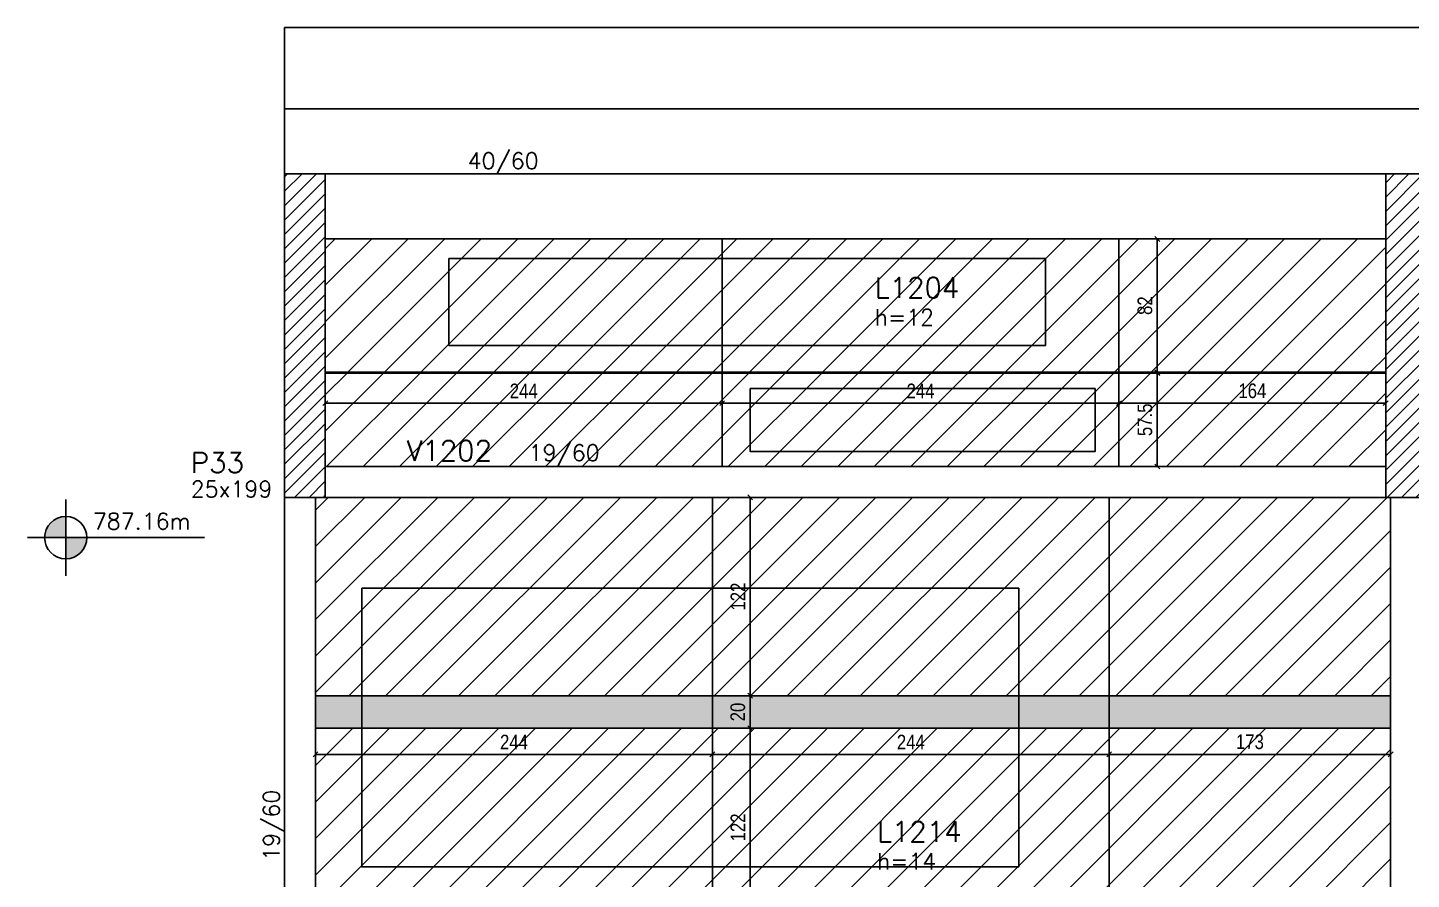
# Model space of a CAD drawing. Extents: x -3557 to 8661, y -614 to 3008.
# Drawn here: x -3405 to -2554, y 1496 to 2020 of the extents above; entities that cross this region are included whole.
import ezdxf

# ---------------------------------------------------------------- set-up
doc = ezdxf.new("R2010")
doc.units = 0
for name, color, linetype in [('242', 12, 'Continuous'), ('71', 6, 'Continuous'), ('COTA', 241, 'Continuous'), ('F-LAJES', 3, 'Continuous'), ('F-LAJES-DIM', 2, 'Continuous'), ('F-LAJES-NOME', 4, 'Continuous'), ('F-NÍVEL-PLANTA', 2, 'Continuous'), ('F-PILARES-DIM', 172, 'Continuous'), ('F-PILARES-HACH', 174, 'Continuous'), ('F-PILARES-NOME', 170, 'Continuous'), ('F-PILARES-S', 170, 'Continuous'), ('F-TEXTO', 6, 'Continuous'), ('F-VIGAS', 3, 'Continuous'), ('F-VIGAS-DIM', 2, 'Continuous'), ('F-VIGAS-NOME', 4, 'Continuous'), ('Painéis', 200, 'Continuous')]:
    doc.layers.add(name, color=color, linetype=linetype)
doc.layers.add('Hachura', color=251, linetype='Continuous', lineweight=9)
doc.styles.add('COTA TECNICA-50', font='techl___.ttf', dxfattribs={"height": 9})
doc.styles.add('MCP', font='romans.shx')
doc.dimstyles.new('COTA PAINEL-50', dxfattribs={"dimtxt": 9, "dimasz": 3, "dimexe": 3, "dimexo": 3, "dimgap": 3, "dimtad": 1, "dimdec": 1, "dimzin": 12, "dimdsep": 46, "dimtxsty": 'COTA TECNICA-50', "dimblk1": 'OBLIQUE', "dimblk2": 'OBLIQUE', "dimsah": 1, "dimcen": 0.9, "dimclrd": 4, "dimclre": 4, "dimclrt": 240, "dimadec": 1, "dimazin": 3, "dimtfac": 1, "dimtdec": 1, "dimtmove": 0, "dimatfit": 3, "dimfxl": 1, "dimtolj": 1, "dimtzin": 12, "dimarcsym": 0})
pattern_1 = [(45, (-2007.842, 515.9404), (-4.419417, 4.419417), [])]

# ---------------------------------------------------------------- blocks, each defined once
blk = doc.blocks.new('Nível - Planta')
at = {"layer": 'F-NÍVEL-PLANTA'}
h = blk.add_hatch(color=71, dxfattribs=at)
h.paths.add_polyline_path([(0, 0), (0, 0.26, 0.414214), (-0.26, 0)])
h.paths.add_polyline_path([(0.26, 0), (0, 0), (0, -0.26, 0.414214)])
for p, q in [((0, -0.469), (0, 0.469)), ((-0.469, 0), (1.704, 0))]:
    blk.add_line(p, q, dxfattribs=at)
blk.add_circle((0, 0), 0.26, dxfattribs=at)
at = {"layer": 'F-TEXTO', "color": 3, "style": 'MCP'}
blk.add_attdef('NÍVEL', (0.333, 0.102), '', height=0.2, dxfattribs=at)
blk = doc.blocks.new('_Oblique')
at = {"color": 0, "linetype": 'ByBlock', "lineweight": -2}
blk.add_line((-0.5, -0.5), (0.5, 0.5), dxfattribs=at)
blk = doc.blocks.new('*D127')
at = {"layer": 'COTA', "color": 4, "lineweight": -2, "transparency": 16777216}
for p, q in [((-3227.84, 1586.44), (-3227.84, 1570.37)), ((-2983.84, 1586.44), (-2983.84, 1570.37)), ((-3227.84, 1573.37), (-2983.84, 1573.37))]:
    blk.add_line(p, q, dxfattribs=at)
at = {"layer": 'Defpoints', "color": 0, "transparency": 16777216}
for p in [(-3227.84, 1589.44), (-2983.84, 1589.44), (-2983.84, 1573.37)]:
    blk.add_point(p, dxfattribs=at)
at = {"layer": 'COTA', "color": 4, "lineweight": -2, "transparency": 16777216, "xscale": 3, "yscale": 3, "zscale": 3, "rotation": 180}
blk.add_blockref('_Oblique', (-3227.84, 1573.37), dxfattribs=at)
at = {"layer": 'COTA', "color": 4, "lineweight": -2, "transparency": 16777216, "xscale": 3, "yscale": 3, "zscale": 3}
blk.add_blockref('_Oblique', (-2983.84, 1573.37), dxfattribs=at)
at = {"layer": 'COTA', "color": 240, "transparency": 16777216, "insert": (-3105.84, 1580.94), "char_height": 9, "attachment_point": 5, "style": 'COTA TECNICA-50'}
blk.add_mtext('\\A1;244', dxfattribs=at)
blk = doc.blocks.new('*D128')
at = {"layer": 'COTA', "color": 4, "lineweight": -2, "transparency": 16777216}
for p, q in [((-2983.84, 1586.44), (-2983.84, 1570.37)), ((-2739.84, 1586.44), (-2739.84, 1570.37)), ((-2983.84, 1573.37), (-2739.84, 1573.37))]:
    blk.add_line(p, q, dxfattribs=at)
at = {"layer": 'Defpoints', "color": 0, "transparency": 16777216}
for p in [(-2983.84, 1589.44), (-2739.84, 1589.44), (-2739.84, 1573.37)]:
    blk.add_point(p, dxfattribs=at)
at = {"layer": 'COTA', "color": 4, "lineweight": -2, "transparency": 16777216, "xscale": 3, "yscale": 3, "zscale": 3, "rotation": 180}
blk.add_blockref('_Oblique', (-2983.84, 1573.37), dxfattribs=at)
at = {"layer": 'COTA', "color": 4, "lineweight": -2, "transparency": 16777216, "xscale": 3, "yscale": 3, "zscale": 3}
blk.add_blockref('_Oblique', (-2739.84, 1573.37), dxfattribs=at)
at = {"layer": 'COTA', "color": 240, "transparency": 16777216, "insert": (-2861.84, 1580.94), "char_height": 9, "attachment_point": 5, "style": 'COTA TECNICA-50'}
blk.add_mtext('\\A1;244', dxfattribs=at)
blk = doc.blocks.new('*D129')
at = {"layer": 'COTA', "color": 4, "lineweight": -2, "transparency": 16777216}
for p, q in [((-2739.84, 1586.44), (-2739.84, 1570.37)), ((-2566.84, 1586.44), (-2566.84, 1570.37)), ((-2739.84, 1573.37), (-2566.84, 1573.37))]:
    blk.add_line(p, q, dxfattribs=at)
at = {"layer": 'Defpoints', "color": 0, "transparency": 16777216}
for p in [(-2739.84, 1589.44), (-2566.84, 1589.44), (-2566.84, 1573.37)]:
    blk.add_point(p, dxfattribs=at)
at = {"layer": 'COTA', "color": 4, "lineweight": -2, "transparency": 16777216, "xscale": 3, "yscale": 3, "zscale": 3, "rotation": 180}
blk.add_blockref('_Oblique', (-2739.84, 1573.37), dxfattribs=at)
at = {"layer": 'COTA', "color": 4, "lineweight": -2, "transparency": 16777216, "xscale": 3, "yscale": 3, "zscale": 3}
blk.add_blockref('_Oblique', (-2566.84, 1573.37), dxfattribs=at)
at = {"layer": 'COTA', "color": 240, "transparency": 16777216, "insert": (-2653.34, 1581.07), "char_height": 9, "attachment_point": 5, "style": 'COTA TECNICA-50'}
blk.add_mtext('\\A1;173', dxfattribs=at)
blk = doc.blocks.new('*D132')
at = {"layer": 'COTA', "color": 4, "lineweight": -2, "transparency": 16777216}
for p, q in [((-2980.84, 1589.44), (-2957.59, 1589.44)), ((-2960.59, 1467.44), (-2960.59, 1589.44)), ((-2980.84, 1467.44), (-2957.59, 1467.44))]:
    blk.add_line(p, q, dxfattribs=at)
at = {"layer": 'Defpoints', "color": 0, "transparency": 16777216}
for p in [(-2983.84, 1589.44), (-2960.59, 1589.44), (-2983.84, 1467.44)]:
    blk.add_point(p, dxfattribs=at)
at = {"layer": 'COTA', "color": 4, "lineweight": -2, "transparency": 16777216, "xscale": 3, "yscale": 3, "zscale": 3}
for p, rotation in [((-2960.59, 1589.44), 90), ((-2960.59, 1467.44), 270)]:
    blk.add_blockref('_Oblique', p, dxfattribs=dict(at, rotation=rotation))
at = {"layer": 'COTA', "color": 240, "transparency": 16777216, "insert": (-2968.14, 1528.44), "char_height": 9, "attachment_point": 5, "rotation": 90, "style": 'COTA TECNICA-50'}
blk.add_mtext('\\A1;122', dxfattribs=at)
blk = doc.blocks.new('*D133')
at = {"layer": 'COTA', "color": 4, "lineweight": -2, "transparency": 16777216}
for p, q in [((-2980.84, 1609.44), (-2957.59, 1609.44)), ((-2960.59, 1589.44), (-2960.59, 1609.44)), ((-2980.84, 1589.44), (-2957.59, 1589.44))]:
    blk.add_line(p, q, dxfattribs=at)
at = {"layer": 'Defpoints', "color": 0, "transparency": 16777216}
for p in [(-2983.84, 1609.44), (-2960.59, 1609.44), (-2983.84, 1589.44)]:
    blk.add_point(p, dxfattribs=at)
at = {"layer": 'COTA', "color": 4, "lineweight": -2, "transparency": 16777216, "xscale": 3, "yscale": 3, "zscale": 3}
for p, rotation in [((-2960.59, 1609.44), 90), ((-2960.59, 1589.44), 270)]:
    blk.add_blockref('_Oblique', p, dxfattribs=dict(at, rotation=rotation))
at = {"layer": 'COTA', "color": 240, "transparency": 16777216, "insert": (-2968.18, 1599.44), "char_height": 9, "attachment_point": 5, "rotation": 90, "style": 'COTA TECNICA-50'}
blk.add_mtext('\\A1;20', dxfattribs=at)
blk = doc.blocks.new('*D134')
at = {"layer": 'COTA', "color": 4, "lineweight": -2, "transparency": 16777216}
for p, q in [((-2980.84, 1731.44), (-2957.59, 1731.44)), ((-2960.59, 1609.44), (-2960.59, 1731.44)), ((-2980.84, 1609.44), (-2957.59, 1609.44))]:
    blk.add_line(p, q, dxfattribs=at)
at = {"layer": 'Defpoints', "color": 0, "transparency": 16777216}
for p in [(-2983.84, 1731.44), (-2960.59, 1731.44), (-2983.84, 1609.44)]:
    blk.add_point(p, dxfattribs=at)
at = {"layer": 'COTA', "color": 4, "lineweight": -2, "transparency": 16777216, "xscale": 3, "yscale": 3, "zscale": 3}
for p, rotation in [((-2960.59, 1731.44), 90), ((-2960.59, 1609.44), 270)]:
    blk.add_blockref('_Oblique', p, dxfattribs=dict(at, rotation=rotation))
at = {"layer": 'COTA', "color": 240, "transparency": 16777216, "insert": (-2968.14, 1670.44), "char_height": 9, "attachment_point": 5, "rotation": 90, "style": 'COTA TECNICA-50'}
blk.add_mtext('\\A1;122', dxfattribs=at)
blk = doc.blocks.new('*D312')
at = {"layer": 'COTA', "color": 4, "lineweight": -2, "transparency": 16777216}
for p, q in [((-3221.84, 1805.44), (-3221.84, 1786.4)), ((-2977.84, 1805.44), (-2977.84, 1786.4)), ((-3221.84, 1789.4), (-2977.84, 1789.4))]:
    blk.add_line(p, q, dxfattribs=at)
at = {"layer": 'Defpoints', "color": 0, "transparency": 16777216}
for p in [(-3221.84, 1808.44), (-2977.84, 1808.44), (-2977.84, 1789.4)]:
    blk.add_point(p, dxfattribs=at)
at = {"layer": 'COTA', "color": 4, "lineweight": -2, "transparency": 16777216, "xscale": 3, "yscale": 3, "zscale": 3, "rotation": 180}
blk.add_blockref('_Oblique', (-3221.84, 1789.4), dxfattribs=at)
at = {"layer": 'COTA', "color": 4, "lineweight": -2, "transparency": 16777216, "xscale": 3, "yscale": 3, "zscale": 3}
blk.add_blockref('_Oblique', (-2977.84, 1789.4), dxfattribs=at)
at = {"layer": 'COTA', "color": 240, "transparency": 16777216, "insert": (-3099.84, 1796.96), "char_height": 9, "attachment_point": 5, "style": 'COTA TECNICA-50'}
blk.add_mtext('\\A1;244', dxfattribs=at)
blk = doc.blocks.new('*D313')
at = {"layer": 'COTA', "color": 4, "lineweight": -2, "transparency": 16777216}
for p, q in [((-2977.84, 1805.44), (-2977.84, 1786.4)), ((-2733.84, 1805.44), (-2733.84, 1786.4)), ((-2977.84, 1789.4), (-2733.84, 1789.4))]:
    blk.add_line(p, q, dxfattribs=at)
at = {"layer": 'Defpoints', "color": 0, "transparency": 16777216}
for p in [(-2977.84, 1808.44), (-2733.84, 1808.44), (-2733.84, 1789.4)]:
    blk.add_point(p, dxfattribs=at)
at = {"layer": 'COTA', "color": 4, "lineweight": -2, "transparency": 16777216, "xscale": 3, "yscale": 3, "zscale": 3, "rotation": 180}
blk.add_blockref('_Oblique', (-2977.84, 1789.4), dxfattribs=at)
at = {"layer": 'COTA', "color": 4, "lineweight": -2, "transparency": 16777216, "xscale": 3, "yscale": 3, "zscale": 3}
blk.add_blockref('_Oblique', (-2733.84, 1789.4), dxfattribs=at)
at = {"layer": 'COTA', "color": 240, "transparency": 16777216, "insert": (-2855.84, 1796.96), "char_height": 9, "attachment_point": 5, "style": 'COTA TECNICA-50'}
blk.add_mtext('\\A1;244', dxfattribs=at)
blk = doc.blocks.new('*D314')
at = {"layer": 'COTA', "color": 4, "lineweight": -2, "transparency": 16777216}
for p, q in [((-2733.84, 1805.44), (-2733.84, 1786.4)), ((-2569.84, 1805.44), (-2569.84, 1786.4)), ((-2733.84, 1789.4), (-2569.84, 1789.4))]:
    blk.add_line(p, q, dxfattribs=at)
at = {"layer": 'Defpoints', "color": 0, "transparency": 16777216}
for p in [(-2733.84, 1808.44), (-2569.84, 1808.44), (-2569.84, 1789.4)]:
    blk.add_point(p, dxfattribs=at)
at = {"layer": 'COTA', "color": 4, "lineweight": -2, "transparency": 16777216, "xscale": 3, "yscale": 3, "zscale": 3, "rotation": 180}
blk.add_blockref('_Oblique', (-2733.84, 1789.4), dxfattribs=at)
at = {"layer": 'COTA', "color": 4, "lineweight": -2, "transparency": 16777216, "xscale": 3, "yscale": 3, "zscale": 3}
blk.add_blockref('_Oblique', (-2569.84, 1789.4), dxfattribs=at)
at = {"layer": 'COTA', "color": 240, "transparency": 16777216, "insert": (-2651.84, 1796.99), "char_height": 9, "attachment_point": 5, "style": 'COTA TECNICA-50'}
blk.add_mtext('\\A1;164', dxfattribs=at)
blk = doc.blocks.new('*D324')
at = {"layer": 'COTA', "color": 4, "lineweight": -2, "transparency": 16777216}
for p, q in [((-2730.84, 1807.94), (-2707.28, 1807.94)), ((-2710.28, 1750.44), (-2710.28, 1807.94)), ((-2730.84, 1750.44), (-2707.28, 1750.44))]:
    blk.add_line(p, q, dxfattribs=at)
at = {"layer": 'Defpoints', "color": 0, "transparency": 16777216}
for p in [(-2733.84, 1807.94), (-2710.28, 1807.94), (-2733.84, 1750.44)]:
    blk.add_point(p, dxfattribs=at)
at = {"layer": 'COTA', "color": 4, "lineweight": -2, "transparency": 16777216, "xscale": 3, "yscale": 3, "zscale": 3}
for p, rotation in [((-2710.28, 1807.94), 90), ((-2710.28, 1750.44), 270)]:
    blk.add_blockref('_Oblique', p, dxfattribs=dict(at, rotation=rotation))
at = {"layer": 'COTA', "color": 240, "transparency": 16777216, "insert": (-2717.88, 1779.19), "char_height": 9, "attachment_point": 5, "rotation": 90, "style": 'COTA TECNICA-50'}
blk.add_mtext('\\A1;57.5', dxfattribs=at)
blk = doc.blocks.new('*D325')
at = {"layer": 'COTA', "color": 4, "lineweight": -2, "transparency": 16777216}
for p, q in [((-2730.84, 1890.44), (-2707.28, 1890.44)), ((-2710.28, 1808.44), (-2710.28, 1890.44)), ((-2730.84, 1808.44), (-2707.28, 1808.44))]:
    blk.add_line(p, q, dxfattribs=at)
at = {"layer": 'Defpoints', "color": 0, "transparency": 16777216}
for p in [(-2733.84, 1890.44), (-2710.28, 1890.44), (-2733.84, 1808.44)]:
    blk.add_point(p, dxfattribs=at)
at = {"layer": 'COTA', "color": 4, "lineweight": -2, "transparency": 16777216, "xscale": 3, "yscale": 3, "zscale": 3}
for p, rotation in [((-2710.28, 1890.44), 90), ((-2710.28, 1808.44), 270)]:
    blk.add_blockref('_Oblique', p, dxfattribs=dict(at, rotation=rotation))
at = {"layer": 'COTA', "color": 240, "transparency": 16777216, "insert": (-2717.87, 1849.44), "char_height": 9, "attachment_point": 5, "rotation": 90, "style": 'COTA TECNICA-50'}
blk.add_mtext('\\A1;82', dxfattribs=at)

msp = doc.modelspace()

# ---------------------------------------------------------------- hatches: boundary and pattern name
at = {"layer": 'F-PILARES-HACH', "linetype": 'Continuous'}
h = msp.add_hatch(dxfattribs=at)
h.set_pattern_fill('ANSI31', color=256, scale=50, style=0)
h.set_pattern_definition(pattern_1)
h.paths.add_polyline_path([(-3246.84, 1731.44), (-3221.84, 1731.44), (-3221.84, 1930.44), (-3246.84, 1930.44)], flags=16)
h = msp.add_hatch(dxfattribs=at)
h.set_pattern_fill('ANSI31', color=256, scale=50, style=0)
h.set_pattern_definition(pattern_1)
h.paths.add_polyline_path([(-2569.84, 1731.44), (-2544.84, 1731.44), (-2544.84, 1930.44), (-2569.84, 1930.44)], flags=16)
at = {"layer": 'Hachura', "linetype": 'ByBlock'}
h = msp.add_hatch(dxfattribs=at)
h.set_pattern_fill('ANSI31', color=256, scale=5)
h.set_pattern_definition([(45, (-5980.992, -425.763), (-11.22532, 11.22532), [])])
h.paths.add_polyline_path([(-3221.84, 1890.44), (-3221.84, 1808.44), (-2977.84, 1808.44), (-2977.84, 1890.44)])
h.paths.add_polyline_path([(-3221.84, 1807.94), (-3221.84, 1750.44), (-2977.84, 1750.44), (-2977.84, 1807.94)])
h.paths.add_polyline_path([(-2733.84, 1750.44), (-2733.84, 1807.94), (-2977.84, 1807.94), (-2977.84, 1750.44)])
h.paths.add_polyline_path([(-2733.84, 1808.44), (-2733.84, 1890.44), (-2977.84, 1890.44), (-2977.84, 1808.44)])
h.paths.add_polyline_path([(-2569.84, 1808.44), (-2569.84, 1890.44), (-2733.84, 1890.44), (-2733.84, 1808.44)])
h.paths.add_polyline_path([(-2569.84, 1750.44), (-2569.84, 1807.94), (-2733.84, 1807.94), (-2733.84, 1750.44)])
h = msp.add_hatch(dxfattribs=at)
h.set_pattern_fill('ANSI31', color=256, scale=5)
h.set_pattern_definition([(45, (-5954.732, 6.996), (-11.22532, 11.22532), [])])
h.paths.add_polyline_path([(-2983.84, 1609.44), (-2983.84, 1731.44), (-3221.84, 1731.44), (-3227.84, 1731.44), (-3227.84, 1609.44)])
h.paths.add_polyline_path([(-3227.84, 1589.44), (-3227.84, 1467.44), (-2983.84, 1467.44), (-2983.84, 1589.44)])
h.paths.add_polyline_path([(-3227.84, 1444.44), (-3227.84, 1420.44), (-3221.84, 1420.44), (-3221.84, 1322.44), (-2983.84, 1322.44), (-2983.84, 1444.44)])
h.paths.add_polyline_path([(-3221.84, 1302.44), (-3221.84, 1180.44), (-2977.84, 1180.44), (-2977.84, 1302.44)])
h.paths.add_polyline_path([(-2977.84, 1302.44), (-2977.84, 1180.44), (-2733.84, 1180.44), (-2733.84, 1302.44)])
h.paths.add_polyline_path([(-2739.84, 1444.44), (-2983.84, 1444.44), (-2983.84, 1322.44), (-2739.84, 1322.44)])
h.paths.add_polyline_path([(-2739.84, 1589.44), (-2983.84, 1589.44), (-2983.84, 1467.44), (-2739.84, 1467.44)])
h.paths.add_polyline_path([(-2739.84, 1609.44), (-2739.84, 1731.44), (-2983.84, 1731.44), (-2983.84, 1609.44)])
h.paths.add_polyline_path([(-2739.84, 1731.44), (-2739.84, 1609.44), (-2566.84, 1609.44), (-2566.84, 1731.44), (-2569.84, 1731.44)])
h.paths.add_polyline_path([(-2566.84, 1467.44), (-2566.84, 1589.44), (-2739.84, 1589.44), (-2739.84, 1467.44)])
h.paths.add_polyline_path([(-2739.84, 1444.44), (-2739.84, 1322.44), (-2569.84, 1322.44), (-2569.84, 1360.44), (-2566.84, 1360.44), (-2566.84, 1444.44)])
h.paths.add_polyline_path([(-2569.84, 1180.44), (-2569.84, 1302.44), (-2733.84, 1302.44), (-2733.84, 1180.44)])
h = msp.add_hatch(color=256, dxfattribs=at)
h.dxf.hatch_style = 1
h.paths.add_polyline_path([(-2983.84, 1609.44), (-3227.84, 1609.44), (-3227.84, 1589.44), (-2983.84, 1589.44)])
h.paths.add_polyline_path([(-2739.84, 1609.44), (-2983.84, 1609.44), (-2983.84, 1589.44), (-2739.84, 1589.44)])
h.paths.add_polyline_path([(-2566.84, 1609.44), (-2739.84, 1609.44), (-2739.84, 1589.44), (-2566.84, 1589.44)])

# ---------------------------------------------------------------- linework, layer by layer
at = {"layer": '242', "linetype": 'Continuous'}
for p, q in [((-3234.34, 1830.94), (-3234.34, 1830.94)), ((-2557.34, 1830.94), (-2557.34, 1830.94))]:
    msp.add_line(p, q, dxfattribs=at)
at = {"layer": '71', "color": 2}
msp.add_line((-1392.84, 2020.44), (-3246.84, 2020.44), dxfattribs=at)
at = {"layer": 'COTA'}
for points in [[(-3145.88, 1878.33), (-2779.06, 1878.33), (-2779.06, 1824.86), (-3145.88, 1824.86)], [(-2960.57, 1798.45), (-2748.51, 1798.45), (-2748.51, 1759.6), (-2960.57, 1759.6)], [(-3199.44, 1675.53), (-2795.49, 1675.53), (-2795.49, 1504.13), (-3199.44, 1504.13)]]:
    msp.add_lwpolyline(points, close=True, dxfattribs=at)
at = {"layer": 'F-LAJES', "linetype": 'Continuous'}
for p, q in [((-3246.84, 1930.44), (-3246.84, 2020.44)), ((-3246.84, 1970.44), (1251.66, 1970.44))]:
    msp.add_line(p, q, dxfattribs=at)
at = {"layer": 'F-PILARES-S', "linetype": 'Continuous'}
for points in [[(-3246.84, 1731.44), (-3221.84, 1731.44), (-3221.84, 1930.44), (-3246.84, 1930.44), (-3246.84, 1731.44)], [(-2569.84, 1731.44), (-2544.84, 1731.44), (-2544.84, 1930.44), (-2569.84, 1930.44), (-2569.84, 1731.44)]]:
    msp.add_lwpolyline(points, dxfattribs=at)
at = {"layer": 'F-VIGAS'}
for points in [[(-2569.84, 1930.44), (-3221.84, 1930.44)], [(-3221.84, 1890.44), (-2569.84, 1890.44)], [(-2569.84, 1750.44), (-3221.84, 1750.44)], [(-3246.84, 1731.44), (-3246.84, 1420.44)], [(-3227.84, 1420.44), (-3227.84, 1731.44)], [(-3221.84, 1731.44), (-2569.84, 1731.44)], [(-2566.84, 1731.44), (-2566.84, 1360.44)]]:
    msp.add_lwpolyline(points, dxfattribs=at)
at = {"layer": 'Painéis'}
for p, q in [((-2977.84, 1750.44), (-2977.84, 1890.44)), ((-2733.84, 1750.44), (-2733.84, 1890.44))]:
    msp.add_line(p, q, dxfattribs=at)
for points in [[(-3221.84, 1808.44), (-2569.84, 1808.44)], [(-3221.84, 1807.94), (-2569.84, 1807.94)], [(-2983.84, 1322.44), (-2983.84, 1731.44)], [(-2739.84, 1322.44), (-2739.84, 1731.44)], [(-3227.84, 1609.44), (-2566.84, 1609.44)], [(-3227.84, 1589.44), (-2566.84, 1589.44)]]:
    msp.add_lwpolyline(points, dxfattribs=at)

# ---------------------------------------------------------------- block references
at = {"layer": 'F-NÍVEL-PLANTA', "linetype": 'Continuous', "xscale": 50, "yscale": 50, "zscale": 50}
msp.add_blockref('Nível - Planta', (-3381.4, 1706.7), dxfattribs=at).add_auto_attribs({'NÍVEL': '787.16m'})

# ---------------------------------------------------------------- texts
at = {"layer": 'F-LAJES-DIM', "linetype": 'Continuous', "style": 'MCP'}
for s, p in [('h=12', (-2883.96, 1837.26)), ('h=14', (-2882.58, 1502.63))]:
    msp.add_text(s, height=10, dxfattribs=at).set_placement(p)
at = {"layer": 'F-LAJES-NOME', "linetype": 'Continuous', "style": 'MCP'}
for s, p in [('L1204', (-2883.96, 1854.26)), ('L1214', (-2882.58, 1519.63))]:
    msp.add_text(s, height=12.5, dxfattribs=at).set_placement(p)
at = {"layer": 'F-PILARES-DIM', "linetype": 'Continuous', "style": 'MCP'}
msp.add_text('25x199', height=10, dxfattribs=at).set_placement((-3304.53, 1731.58))
at = {"layer": 'F-PILARES-NOME', "linetype": 'Continuous', "style": 'MCP'}
msp.add_text('P33', height=12.5, dxfattribs=at).set_placement((-3304.53, 1746.58))
at = {"layer": 'F-VIGAS-DIM', "linetype": 'Continuous', "style": 'MCP'}
for s, p in [('40/60', (-3134.34, 1933.57)), ('19/60', (-3096.83, 1753.93))]:
    msp.add_text(s, height=10, dxfattribs=at).set_placement(p)
msp.add_text('19/60', height=10, rotation=90, dxfattribs=at).set_placement((-3249.97, 1507.94))
at = {"layer": 'F-VIGAS-NOME', "linetype": 'Continuous', "style": 'MCP'}
msp.add_text('V1202', height=12.5, dxfattribs=at).set_placement((-3171.83, 1753.93))

# ---------------------------------------------------------------- dimensions: what is measured, and where the dimension line sits
at = {"layer": 'COTA'}
for base, p1, p2, picture, middle in [((-2710.28, 1890.44), (-2733.84, 1808.44), (-2733.84, 1890.44), '*D325', (-2717.87, 1849.44)), ((-2710.28, 1807.94), (-2733.84, 1750.44), (-2733.84, 1807.94), '*D324', (-2717.88, 1779.19))]:
    dim = msp.add_linear_dim(base=base, p1=p1, p2=p2, angle=90, dimstyle='COTA PAINEL-50', dxfattribs=at)
    dim.commit()
    dim.dimension.update_dxf_attribs({"geometry": picture, "text_midpoint": middle})
for base, p1, p2, picture, middle in [((-2977.84, 1789.4), (-3221.84, 1808.44), (-2977.84, 1808.44), '*D312', (-3099.84, 1796.96)), ((-2983.84, 1573.37), (-3227.84, 1589.44), (-2983.84, 1589.44), '*D127', (-3105.84, 1580.94))]:
    dim = msp.add_linear_dim(base=base, p1=p1, p2=p2, dimstyle='COTA PAINEL-50', dxfattribs=at)
    dim.commit()
    dim.dimension.update_dxf_attribs({"geometry": picture, "text_midpoint": middle})
for base, p1, p2, picture, middle in [((-2733.84, 1789.4), (-2977.84, 1808.44), (-2733.84, 1808.44), '*D313', (-2855.84, 1796.96)), ((-2569.84, 1789.4), (-2733.84, 1808.44), (-2569.84, 1808.44), '*D314', (-2651.84, 1796.99)), ((-2739.84, 1573.37), (-2983.84, 1589.44), (-2739.84, 1589.44), '*D128', (-2861.84, 1580.94)), ((-2566.84, 1573.37), (-2739.84, 1589.44), (-2566.84, 1589.44), '*D129', (-2653.34, 1581.07))]:
    dim = msp.add_linear_dim(base=base, p1=p1, p2=p2, dimstyle='COTA PAINEL-50', override={"dimtmove": 1}, dxfattribs=at)
    dim.commit()
    dim.dimension.update_dxf_attribs({"geometry": picture, "text_midpoint": middle})
for base, p1, p2, picture, middle in [((-2960.59, 1731.44), (-2983.84, 1609.44), (-2983.84, 1731.44), '*D134', (-2968.14, 1670.44)), ((-2960.59, 1609.44), (-2983.84, 1589.44), (-2983.84, 1609.44), '*D133', (-2968.18, 1599.44)), ((-2960.59, 1589.44), (-2983.84, 1467.44), (-2983.84, 1589.44), '*D132', (-2968.14, 1528.44))]:
    dim = msp.add_linear_dim(base=base, p1=p1, p2=p2, angle=90, dimstyle='COTA PAINEL-50', override={"dimtmove": 1}, dxfattribs=at)
    dim.commit()
    dim.dimension.update_dxf_attribs({"geometry": picture, "text_midpoint": middle})

doc.saveas('drawing.dxf')
